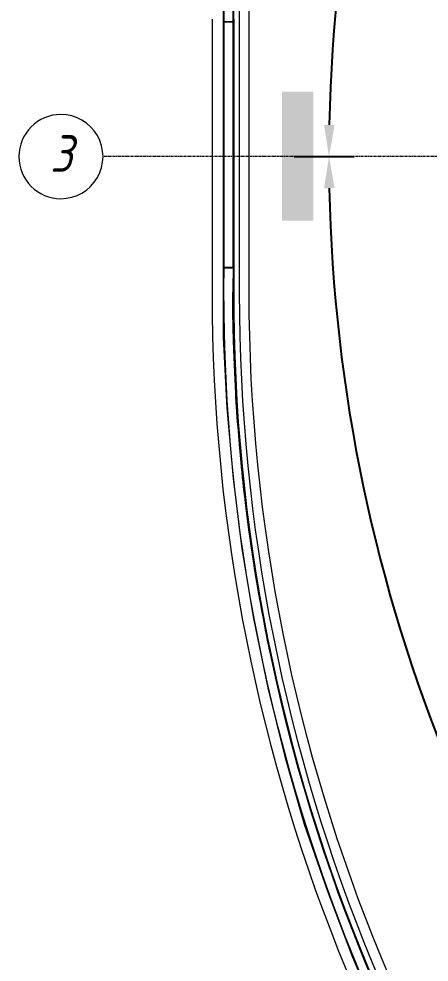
# Model space of a CAD drawing. Header units: millimetres. Extents: x 223 to 147055, y -17460 to 24540.
# Drawn here: x 126374 to 128323, y 2973 to 7452 of the extents above; entities that cross this region are included whole.
import ezdxf

# ---------------------------------------------------------------- set-up
doc = ezdxf.new("R2010")
doc.units = ezdxf.units.MM
doc.linetypes.add('ADSK_Линия сетки', pattern=[21, 12, -3, 3, -3])
for name, color, linetype, lineweight in [('A-ANNO-DIMS', 7, 'Continuous', 9), ('S-GRID', 7, 'Continuous', 9), ('S-GRID-IDEN', 7, 'Continuous', 9)]:
    doc.layers.add(name, color=color, linetype=linetype, lineweight=lineweight)
for name, color, linetype in [('PDF _A-ANNO-DIMS', 7, 'Continuous'), ('PDF _A-AREA', 7, 'Continuous'), ('PDF _I-WALL', 7, 'Continuous'), ('PDF _S-BEAM', 7, 'Continuous'), ('PDF _Ограждение', 7, 'Continuous')]:
    doc.layers.add(name, color=color, linetype=linetype)
doc.styles.add('GOST Common_I', font='ARIALN.TTF', dxfattribs={"height": 175})
doc.styles.add('GOST Common_I_6', font='ARIALN.TTF', dxfattribs={"height": 125})
doc.dimstyles.new('Диагональ_-_Gost_2_5мм', dxfattribs={"dimscale": 304.8, "dimtxt": 125.714375, "dimasz": 0.492126, "dimexe": 0.393701, "dimexo": 0.246063, "dimgap": 0.287073, "dimtad": 1, "dimdec": 0, "dimzin": 0, "dimdsep": 46, "dimtxsty": 'GOST Common_I_6', "dimsah": 1, "dimcen": 0.09, "dimdle": 0.393701, "dimazin": 0, "dimtfac": 1, "dimtdec": 4, "dimtix": 1, "dimtmove": 0, "dimatfit": 3, "dimfxl": 1, "dimtvp": 1, "dimtfill": 1, "dimtolj": 1, "dimtzin": 0, "dimarcsym": 2})

# ---------------------------------------------------------------- blocks, each defined once
blk = doc.blocks.new('Ось сетки - D8-489723-1 этаж')
at = {"layer": 'S-GRID-IDEN'}
for start, end in [(360, 180), (180, 360)]:
    blk.add_arc((0, 0), 4, start, end, dxfattribs=at)
blk = doc.blocks.new('*D333')
at = {"layer": 'A-ANNO-DIMS', "color": 0, "lineweight": -2, "transparency": 16777216}
for p, q in [((81110.1, 24600.2), (81311.7, 24398.7)), ((78830.9, 19097.7), (79115.9, 19097.7))]:
    blk.add_line(p, q, dxfattribs=at)
blk.add_arc((86612.7, 19097.7), 7616.7, 136.12837, 178.87163, dxfattribs=at)
at = {"layer": 'A-ANNO-DIMS', "color": 0, "transparency": 16777216}
for points in [[(81104, 24393.9), (81139.7, 24358.9), (81226.8, 24483.5)], [(79022.4, 19247.4), (78972.4, 19247.9), (78995.9, 19097.7)]]:
    blk.add_solid(points, dxfattribs=at)
at = {"layer": 'Defpoints', "color": 0, "transparency": 16777216}
for p in [(81057.1, 24653.2), (80016.4, 22906), (78755.9, 19097.7), (86612.7, 19097.7)]:
    blk.add_point(p, dxfattribs=at)
at = {"layer": 'A-ANNO-DIMS', "color": 0, "transparency": 16777216, "insert": (79437.1, 22069.9), "char_height": 125, "width": 588.088, "attachment_point": 5, "rotation": 67.5, "style": 'GOST Common_I_6', "bg_fill": 3, "box_fill_scale": 1.1, "bg_fill_color": 256, "bg_fill_true_color": 13158600, "bg_fill_transparency": 0}
blk.add_mtext('\\A1;45.00°', dxfattribs=at)
blk = doc.blocks.new('*D339')
at = {"layer": 'A-ANNO-DIMS', "color": 0, "lineweight": -2, "transparency": 16777216}
for p, q in [((78830.9, 19097.7), (79115.9, 19097.7)), ((81110.1, 13595.1), (81311.7, 13796.7))]:
    blk.add_line(p, q, dxfattribs=at)
blk.add_arc((86612.7, 19097.7), 7616.7, 181.12837, 223.87163, dxfattribs=at)
at = {"layer": 'A-ANNO-DIMS', "color": 0, "transparency": 16777216}
for points in [[(78972.4, 18947.4), (79022.4, 18947.9), (78995.9, 19097.7)], [(81139.7, 13836.4), (81104, 13801.4), (81226.8, 13711.8)]]:
    blk.add_solid(points, dxfattribs=at)
at = {"layer": 'Defpoints', "color": 0, "transparency": 16777216}
for p in [(78755.9, 19097.7), (86612.7, 19097.7), (79255.5, 17126.3), (81057.1, 13542.1)]:
    blk.add_point(p, dxfattribs=at)
at = {"layer": 'A-ANNO-DIMS', "color": 0, "transparency": 16777216, "insert": (79714.3, 16240.3), "char_height": 125, "width": 588.088, "attachment_point": 5, "rotation": 292.5, "style": 'GOST Common_I_6', "bg_fill": 3, "box_fill_scale": 1.1, "bg_fill_color": 256, "bg_fill_true_color": 13158600, "bg_fill_transparency": 0}
blk.add_mtext('\\A1;45.00°', dxfattribs=at)
blk = doc.blocks.new('оси')
at = {"layer": 'S-GRID', "linetype": 'ADSK_Линия сетки'}
blk.add_line((86612.7, 19097.7), (77921.9, 19097.7), dxfattribs=at)
at = {"layer": 'S-GRID-IDEN', "xscale": 49.99999999999999, "yscale": 49.99999999999999, "zscale": 49.99999999999999, "rotation": 89.99999999989244}
blk.add_blockref('Ось сетки - D8-489723-1 этаж', (77721.9, 19097.7), dxfattribs=at)
at = {"layer": 'S-GRID-IDEN', "insert": (77674, 19201), "char_height": 175, "width": 140.696, "attachment_point": 1, "rotation": 358.7997, "style": 'GOST Common_I'}
blk.add_mtext('\\fGOST Common|b0|i1|c204|p34|;\\W.9;3', dxfattribs=at)
at = {"layer": 'A-ANNO-DIMS'}
dim = blk.add_angular_dim_3p(base=(80016.4, 22906), center=(86612.7, 19097.7), p1=(81057.1, 24653.2), p2=(78755.9, 19097.7), dimstyle='Диагональ_-_Gost_2_5мм', override={"dimpost": '<>', "dimfxl": 6013.290219}, dxfattribs=at)
dim.commit()
dim.dimension.update_dxf_attribs({"geometry": '*D333', "text_midpoint": (79437.1, 22069.9)})
dim = blk.add_angular_dim_3p(base=(79255.5, 17126.3), center=(86612.7, 19097.7), p1=(78755.9, 19097.7), p2=(81057.1, 13542.1), dimstyle='Диагональ_-_Gost_2_5мм', override={"dimpost": '<>', "dimfxl": 6013.290219}, dxfattribs=at)
dim.commit()
dim.dimension.update_dxf_attribs({"geometry": '*D339', "text_midpoint": (79714.3, 16240.3)})

msp = doc.modelspace()

# ---------------------------------------------------------------- hatches: boundary and pattern name
at = {"layer": 'PDF _A-ANNO-DIMS', "lineweight": 15, "true_color": 0xffffff, "transparency": 33554559}
msp.add_hatch(color=7, dxfattribs=at).paths.add_polyline_path([(127624.3, 6493.5), (127772.5, 6493.5), (127772.5, 7107.3), (127624.3, 7107.3)])

# ---------------------------------------------------------------- linework, layer by layer
at = {"layer": 'PDF _A-AREA', "lineweight": 15}
for centre, radius, start, end in [((135732.1, 6154.1), 8343, 180.56596, 181.99395), ((135731.1, 6154.1), 8342, 183.08726, 184.38909), ((135731.6, 6154.1), 8342.6, 185.55919, 186.84445), ((135731.8, 6154.2), 8342.7, 187.94309, 189.40957), ((135730.1, 6153.9), 8341, 190.29968, 191.88184), ((135730.2, 6153.9), 8341.1, 193.07362, 194.72717), ((135733.1, 6154.7), 8344.1, 195.61177, 197.089), ((135733.7, 6155), 8344.8, 198.0618, 199.46203), ((135734, 6155.3), 8345.2, 200.53373, 201.85702)]:
    msp.add_arc(centre, radius, start, end, dxfattribs=at)
at = {"layer": 'PDF _I-WALL', "lineweight": 15}
for points in [[(127294.1, 6150.6), (127294.1, 7450.2)], [(127395.7, 7450.2), (127395.7, 6150.6)]]:
    msp.add_lwpolyline(points, dxfattribs=at)
for radius in [8439, 8341.7]:
    msp.add_arc((135730.7, 6154), radius, 180, 224.9176, dxfattribs=at)
at = {"layer": 'PDF _S-BEAM', "lineweight": 15}
for points in [[(137445.5, 14900.8), (133483.1, 14900.8, 0.200124), (129783.3, 13364.1, 0.198849), (127344.9, 7437.5), (127344.9, 6269.1)], [(127395.7, 6269.1), (127395.7, 7437.5, -0.199291), (129821.4, 13330.2, -0.200363), (133483.1, 14850), (137445.5, 14850)], [(127391.5, 6269.1), (127391.5, 7437.5, -0.198456), (129817.1, 13330.2)], [(129808.7, 219.8), (129834.1, 249.4), (129804.4, 219.8, -0.202679), (127349.1, 6273.4), (127387.2, 6273.4)], [(127391.5, 6273.4, 0.202877), (129834.1, 249.4, 0.179396), (133097.9, -1240.7)], [(127395.7, 6273.4, 0.203415), (129838.3, 253.7, 0.180277), (133097.9, -1236.4)]]:
    msp.add_lwpolyline(points, format="xyb", dxfattribs=at)
for points in [[(127387.2, 6269.1), (127349.1, 6269.1), (127349.1, 7437.5), (127387.2, 7437.5), (127349.1, 7437.5), (127353.4, 7805.8)], [(127344.9, 6273.4), (127344.9, 5938.9), (127361.8, 5604.5), (127391.5, 5270.1), (127433.8, 4935.7), (127488.8, 4605.5), (127556.6, 4275.3), (127637, 3949.3), (127730.1, 3627.6), (127840.2, 3310.1), (127958.7, 2996.8), (128090, 2687.8), (128238.1, 2387.2), (128394.7, 2086.7), (128559.8, 1798.8), (128741.9, 1515.2), (128932.4, 1240), (129135.6, 969.1), (129347.2, 710.9), (129567.4, 461.1), (129800.2, 219.8), (129800.2, 215.6)], [(127395.7, 6273.4), (127395.7, 6273.4)]]:
    msp.add_lwpolyline(points, dxfattribs=at)
at = {"layer": 'PDF _Ограждение', "lineweight": 15}
for points in [[(141081.9, 279.1, 0.198463), (143507.5, 6150.6), (143507.5, 7450.2, 0.198443), (141081.9, 13321.8, 0.199638), (137458.2, 14824.6), (133466.2, 14824.6, 0.199865), (129846.8, 13321.8, 0.198463), (127421.1, 7450.2), (127421.1, 6150.6, 0.198443), (129846.8, 279.1, 0.180575), (133097.9, -1211)], [(133148.7, -1164.5), (132945.5, -1147.5), (132746.5, -1122.1), (132547.6, -1088.3), (132348.6, -1050.2), (132149.7, -999.4), (131954.9, -944.4), (131764.4, -880.9), (131573.9, -808.9), (131387.7, -728.5), (131205.6, -639.6), (131027.8, -546.4), (130850, -444.8), (130680.7, -339), (130511.4, -224.7), (130350.5, -101.9), (130193.9, 25.1), (130041.5, 160.5), (129893.3, 300.2), (129880.6, 312.9, -0.197731), (127467.7, 6150.6), (127467.7, 7450.2, -0.198443), (129880.6, 13287.9, -0.199356)]]:
    msp.add_lwpolyline(points, format="xyb", dxfattribs=at)

# ---------------------------------------------------------------- next in the draw order: block references
msp.add_blockref('оси', (48851.6, -12299.4))

doc.saveas('drawing.dxf')
